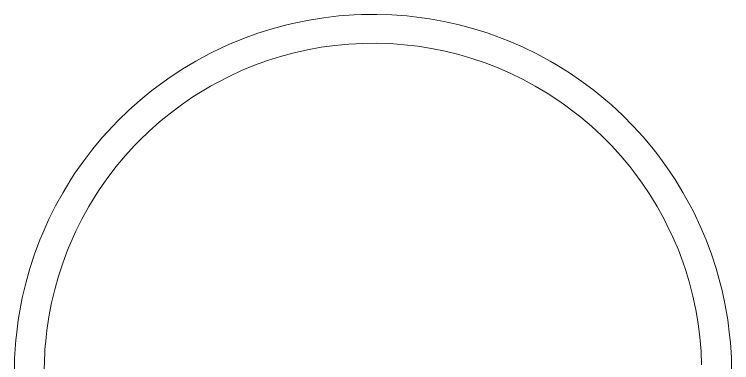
# Model space of a CAD drawing. Extents: x 0 to 1128, y 0 to 827.
# Drawn here: x 268.05 to 292.05, y 486.56 to 498.22 of the extents above; entities that cross this region are included whole.
import ezdxf

# ---------------------------------------------------------------- set-up
doc = ezdxf.new("R2010")
doc.units = 0
doc.header["$LTSCALE"] = 10
doc.header["$MEASUREMENT"] = 0
doc.layers.add('PDF_1', color=7, linetype='CONTINUOUS')

msp = doc.modelspace()

# ---------------------------------------------------------------- linework, layer by layer
at = {"layer": 'PDF_1', "lineweight": 5}
for points in [[(268.045, 486.223, -0.026286), (268.112, 487.482), (268.176, 487.984), (268.261, 488.483), (268.311, 488.729), (268.427, 489.223), (268.564, 489.71), (268.721, 490.191), (268.899, 490.665), (268.994, 490.897), (269.202, 491.36), (269.428, 491.812), (269.674, 492.255), (269.938, 492.688), (270.075, 492.897), (270.366, 493.312), (270.674, 493.714), (270.998, 494.102), (271.339, 494.477), (271.514, 494.657), (271.878, 495.01), (272.256, 495.346), (272.648, 495.667), (273.054, 495.971), (273.259, 496.115), (273.683, 496.392), (274.118, 496.652), (274.563, 496.892), (275.019, 497.114), (275.248, 497.217), (275.717, 497.41), (276.193, 497.582), (276.675, 497.735), (277.165, 497.867), (277.409, 497.924), (277.906, 498.025), (278.406, 498.105), (278.909, 498.163), (279.414, 498.201), (279.665, 498.211), (280.172, 498.217), (280.678, 498.201), (281.183, 498.164), (281.686, 498.105), (281.934, 498.068), (282.433, 497.978), (282.927, 497.867), (283.416, 497.735), (283.9, 497.583), (284.136, 497.5), (284.609, 497.317), (285.073, 497.115), (285.528, 496.893), (285.974, 496.652), (286.191, 496.527), (286.621, 496.258), (287.039, 495.972), (287.444, 495.668), (287.836, 495.348), (288.025, 495.183), (288.397, 494.838), (288.753, 494.479), (289.094, 494.104), (289.419, 493.715), (289.574, 493.518), (289.873, 493.109), (290.155, 492.689), (290.419, 492.257), (290.665, 491.814), (290.779, 491.591), (290.996, 491.133), (291.194, 490.667), (291.372, 490.193), (291.529, 489.712), (291.6, 489.471), (291.727, 488.98), (291.833, 488.486), (291.918, 487.988), (291.982, 487.485), (292.005, 487.234), (292.038, 486.728), (292.049, 486.223)], [(291.045, 486.482), (291.025, 486.95), (290.986, 487.415), (290.927, 487.876), (290.85, 488.331), (290.753, 488.783), (290.637, 489.231), (290.502, 489.675), (290.428, 489.896), (290.265, 490.331), (290.083, 490.758), (289.884, 491.178), (289.779, 491.382), (289.554, 491.788), (289.312, 492.184), (289.054, 492.569), (288.779, 492.943), (288.637, 493.125), (288.34, 493.481), (288.028, 493.824), (287.701, 494.153), (287.361, 494.47), (287.006, 494.771), (286.828, 494.914), (286.456, 495.193), (286.265, 495.327), (285.876, 495.581), (285.478, 495.818), (285.07, 496.038), (284.655, 496.24), (284.23, 496.425), (283.797, 496.592), (283.355, 496.741), (282.914, 496.87), (282.461, 496.982), (282.004, 497.075), (281.545, 497.148), (281.085, 497.202), (280.626, 497.236), (280.166, 497.251), (279.703, 497.245), (279.239, 497.221), (278.775, 497.177), (278.313, 497.113), (277.86, 497.031), (277.405, 496.929), (276.956, 496.808), (276.515, 496.669), (276.08, 496.512), (275.652, 496.336), (275.231, 496.142), (274.818, 495.93), (274.613, 495.816), (274.214, 495.578), (274.022, 495.455), (273.638, 495.192), (273.266, 494.914), (272.907, 494.62), (272.56, 494.312), (272.227, 493.989), (272.066, 493.824), (271.754, 493.48), (271.456, 493.124), (271.174, 492.756), (270.908, 492.376), (270.782, 492.184), (270.54, 491.788), (270.315, 491.382), (270.107, 490.966), (270.009, 490.755), (269.828, 490.327), (269.666, 489.894), (269.522, 489.455), (269.397, 489.01), (269.291, 488.558), (269.203, 488.099), (269.134, 487.636), (269.108, 487.413, 0.026327), (269.047, 486.258)]]:
    msp.add_lwpolyline(points, format="xyb", dxfattribs=at)

doc.saveas('drawing.dxf')
